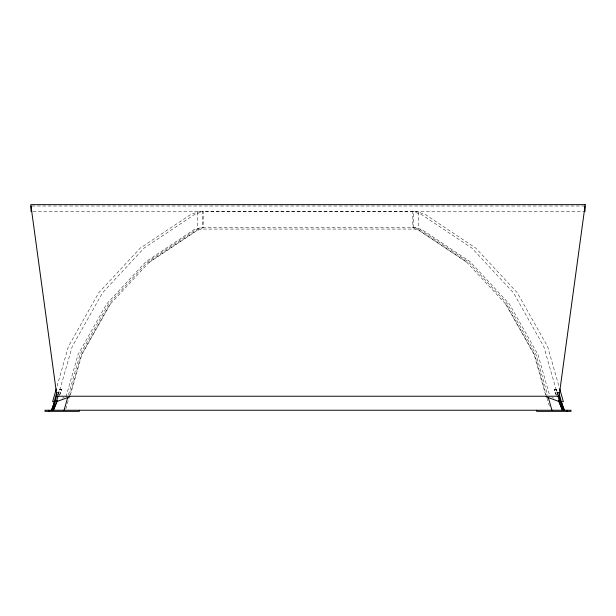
<?xml version="1.0" encoding="UTF-8"?>
<svg xmlns="http://www.w3.org/2000/svg" width="616" height="616" viewBox="0 0 616 616"><rect width="100%" height="100%" fill="white"/><g stroke="black" fill="none" stroke-linecap="round" stroke-linejoin="round"><path stroke-width="0.46" stroke-dasharray="3.08 2.31" d="M57.088 386.078L68.391 346.554L98.714 292.785L140.171 248.148L190.39 214.715L197.451 212.12L201.27 211.411M58.281 395.272L72.218 346.554L102.541 292.785L143.99 248.148L194.209 214.715L203.188 211.411L203.188 227.627L198.005 229.529L149.78 261.638L109.54 304.889L81.235 355.078L69.238 397.043M65.997 396.789L78.07 354.546L106.529 304.088L145.961 261.638L194.179 229.529L201.27 227.627L414.73 227.627L421.821 229.529L470.039 261.638L509.471 304.088L537.93 354.546L550.003 396.789M68.492 394.725L79.988 354.546L108.447 304.088L147.871 261.638L196.088 229.529L201.27 227.627M65.843 408.901L68.977 397.951M70.34 394.948L81.897 354.546L110.356 304.088M57.642 394.563L59.791 389.289L60.522 389.166M57.873 394.563L60.176 389.166M59.406 395.233L61.562 389.959L60.738 389.289M59.637 395.233L61.793 389.959L60.291 389.166M556.256 395.233L554.107 389.959L555.609 389.166M556.494 395.233L554.338 389.959L555.155 389.289M555.717 389.166L555.486 389.743M555.37 389.166L556.102 389.289L555.047 389.959M61.793 389.959L59.791 389.289M148.749 262.67L196.704 230.746L201.27 229.067L414.73 229.067L419.296 230.746L467.251 262.67M62.424 398.098L64.21 397.443M554.6 390.082L555.285 389.959M31.947 206.014L584.053 206.014M32.91 211.411L585.015 211.411M554.831 390.082L554.107 389.959M414.73 211.411L418.549 212.12L425.61 214.715L475.829 248.148L517.286 292.785L547.609 346.554L558.912 386.078M61.292 390.082L60.029 389.289M414.73 227.627L419.912 229.529L468.129 261.638L507.553 304.088L536.012 354.546L547.509 394.725M551.79 397.443L553.576 398.098M505.644 304.088L534.103 354.546L546.184 396.789M556.102 389.289L556.818 391.045M557.18 391.922L558.258 394.563M555.871 389.289L556.587 391.045M556.949 391.922L558.381 395.441M557.719 395.272L543.782 346.554L513.459 292.785L472.01 248.148L421.791 214.715L412.812 211.411L412.812 227.627L417.995 229.529L466.22 261.638L506.46 304.889L534.765 355.078L546.762 397.043M547.023 397.951L549.895 407.985M418.549 212.12L418.549 228.328M413.606 227.627L413.606 211.704L202.395 211.704L202.395 227.627M197.451 212.12L197.451 228.328"/><path stroke-width="0.92" d="M57.003 394.456L52.714 410.472L51.983 410.279L56.749 392.477L57.481 392.677M56.302 388.835L52.622 401.709L56.441 401.709L69.816 396.789M56.441 401.709L58.019 396.188M64.056 410.248L67.714 397.466M51.274 410.587L54.416 402.471M51.505 410.587L54.647 402.471M53.307 410.164L57.257 400.5M53.538 410.164L57.488 400.5M564.395 410.587L560.891 401.593M564.626 410.587L561.122 401.593M563.101 410.587L564.217 410.256M558.096 392.677L558.827 392.477M546.184 396.789L559.559 401.709L563.378 401.709L559.698 388.835M51.913 410.256L52.799 410.587M558.643 400.5L562.585 410.164M558.412 400.5L562.354 410.164M557.981 396.188L559.559 401.709M548.286 397.466L551.944 410.248M559.066 393.37L563.602 410.279L562.87 410.472L558.812 395.341M585.015 206.014L585.015 211.411M567.197 410.248L567.197 411.349M536.636 410.248L536.636 411.349L571.024 411.349L571.024 410.248L44.976 410.248L44.976 411.349L79.364 411.349L79.364 410.248M48.803 410.248L48.803 411.349M30.985 206.014L30.985 211.411M585.2 204.651L559.074 396.234L56.926 396.234L30.8 204.651L585.2 204.651"/></g></svg>
